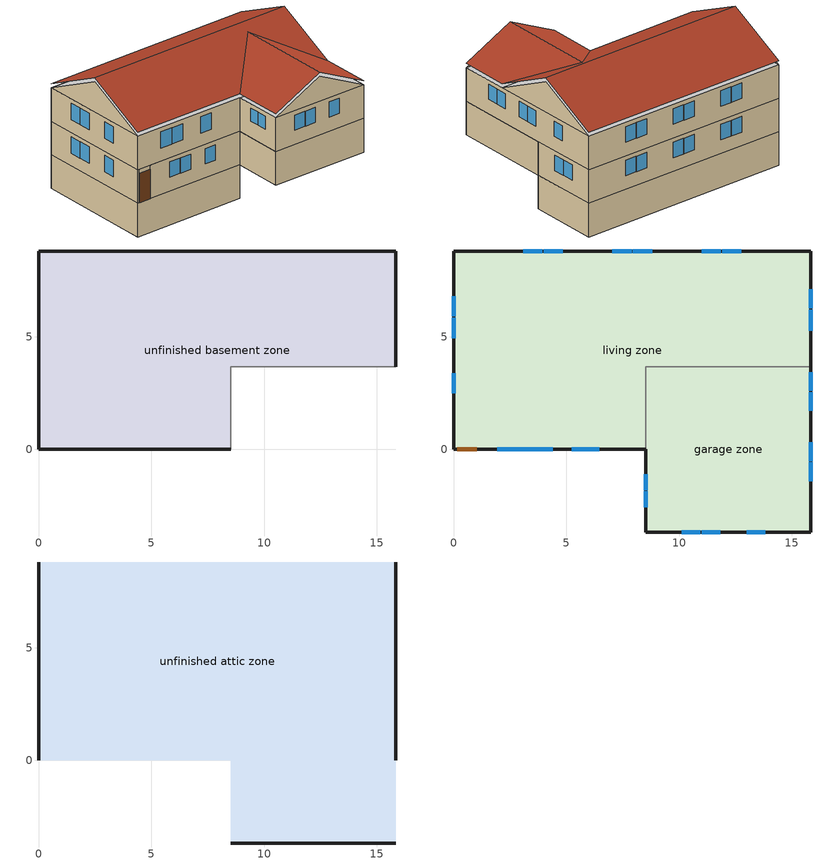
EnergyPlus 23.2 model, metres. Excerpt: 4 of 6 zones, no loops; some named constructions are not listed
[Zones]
unfinished basement zone
 floor foundation (FloorFndGrndUnfinB): 0,0 0,8.8 15.84,8.8 15.84,3.66 8.52,3.66 8.52,0 z-2.44
 wall foundation (WallFndGrndUnfinB): 15.84,3.66 15.84,8.8 0,8.8 0,0 8.52,0 z-2.44:0
 wall adiabatic (WallIntUnfinUninsUnfin): 8.52,0 8.52,3.66 15.84,3.66 z-2.44:0
garage zone
 floor foundation (FloorFndGrndUnfinSlab): 8.52,-3.66 8.52,3.66 15.84,3.66 15.84,-3.66 z0
 wall outside (WallExtUninsUnfin): 8.52,0 8.52,-3.66 15.84,-3.66 15.84,3.66 z0:2.44
 wall to living zone (WallIntFinInsUnfin Reversed): 15.84,3.66 8.52,3.66 8.52,0 z0:2.44
living zone
 floor to garage zone (FloorFinInsUnfin): 15.84,3.66 15.84,-3.66 8.52,-3.66 8.52,3.66 z2.44
 floor to unfinished basement zone (FloorUnfinBInsFin Reversed): 0,0 0,8.8 15.84,8.8 15.84,3.66 8.52,3.66 8.52,0 z0
 wall outside (WallExtInsFin): 15.84,3.66 15.84,8.8 0,8.8 0,0 0.13,0 1.05,0 8.52,0 z0:2.44; 0,8.8 0,0 8.52,0 8.52,-3.66 15.84,-3.66 15.84,8.8 0,8.8 z2.44:4.88
 window (WindowConstruction): 15.84,5.36 15.84,6.2 / 15.84,6.26 15.84,7.1 z1.01:2.13; 2.68,0 3.51,0 / 3.57,0 4.4,0 / 5.62,0 6.45,0 z1.03:2.13; 0,6.79 0,5.9 / 0,5.84 0,4.94 / 0,3.38 0,2.48 z3.38:4.57; 12.76,8.8 11.91,8.8 / 11.85,8.8 11,8.8 / 8.8,8.8 7.95,8.8 / 7.89,8.8 7.04,8.8 / 4.84,8.8 3.99,8.8 / 3.93,8.8 3.08,8.8 z3.44:4.57; 15.84,-1.4 15.84,-0.57 / 15.84,-0.51 15.84,0.31 / 15.84,1.71 15.84,2.54 / 15.84,2.6 15.84,3.43 / 15.84,5.27 15.84,6.1 z3.47:4.57; 10.11,-3.66 10.93,-3.66 / 10.99,-3.66 11.81,-3.66 / 12.99,-3.66 13.81,-3.66 z3.48:4.57; 8.52,-1.09 8.52,-1.8 / 8.52,-1.86 8.52,-2.57 z3.63:4.57; 1.93,0 2.81,0 / 2.87,0 3.76,0 / 5.24,0 6.12,0 z3.39:4.57; 0,6.79 0,5.9 / 0,5.84 0,4.94 / 0,3.38 0,2.48 z0.94:2.13; 12.76,8.8 11.91,8.8 / 11.85,8.8 11,8.8 / 8.8,8.8 7.95,8.8 / 7.89,8.8 7.04,8.8 / 4.84,8.8 3.99,8.8 / 3.93,8.8 3.08,8.8 z1:2.13
 door (Door): 0.15,0 1.02,0 z0:2.13
unfinished attic zone
 floor to living zone (FloorFinInsUnfinAttic): 15.84,8.8 15.84,0 0,0 0,8.8 z4.88; 8.52,-3.66 8.52,0 15.84,0 15.84,-3.66 z4.88
 wall outside (WallExtUninsUnfin): 0,4.4,7.08 0,8.8,4.88 0,0,4.88; 15.84,4.4,7.08 15.84,0,4.88 15.84,8.8,4.88; 8.52,-3.66,4.88 15.84,-3.66,4.88 12.18,-3.66,6.71
 roof outside (RoofUnfinInsExt): 0,4.4,7.38 15.84,4.4,7.38 15.84,8.8,5.18 0,8.8,5.18; 8.52,0,5.18 8.52,-3.66,5.18 12.18,-3.66,7.01 12.18,3.66,7.01; 15.84,0,5.18 12.18,3.66,7.01 12.18,-3.66,7.01 15.84,-3.66,5.18; 0,4.4,7.38 0,0,5.18 8.52,0,5.18 12.18,3.66,7.01 15.84,0,5.18 15.84,4.4,7.38
[Construction]
FloorFinInsUnfin Reversed: Floor Covering, Wood Floor, RoofSheathing, FloorIns 1
FloorFinInsUnfinAttic Reversed: Drywall 0.5 in., FloorUATrussandIns, FloorUAAdditionalCeilingIns
FloorUnfinBInsFin: FloorIns, RoofSheathing, Wood Floor, Floor Covering
WallIntFinInsUnfin: WallSheathing, WallStudAndCavity 1
[EnergyManagementSystem:Subroutine]
res_ds_res_ac_asys_lk_subrout: Set f_sup = 0.04565434565434566; Set f_ret = 0.033366633366633376; Set f_OA = 0.0; Set oafrate = f_OA * res_ds_res_ac_asys_AhVfr; Set suplkfrate = f_sup * res_ds_res_ac_asys_AhVfr; Set retlkfrate = f_ret * res_ds_res_ac_asys_AhVfr; Set res_ds_res_ac_asys_AhToLiv = (@Abs (suplkfrate-retlkfrate-oafrate)); Set res_ds_res_ac_asys_LivToAh = 0; Set res_ds_res_ac_asys_lk_sup_fan_equiv = 0; Set res_ds_res_ac_asys_lk_ret_fan_equiv = oafrate; If res_ds_res_ac_asys_AhMfr>0; Set h_SA=(@HFnTdbW res_ds_res_ac_asys_AhTt res_ds_res_ac_asys_AhWt); Set h_AHZ=(@HFnTdbW res_ds_res_ac_asys_AhT res_ds_res_ac_asys_AhW); Set h_RA=(@HFnTdbW res_ds_res_ac_asys_RaT res_ds_res_ac_asys_RaW); Set h_fg=(@HfgAirFnWTdb res_ds_res_ac_asys_AhWt res_ds_res_ac_asys_AhTt); Set SALkQtot=f_sup*res_ds_res_ac_asys_AhMfr*(h_RA-h_SA); Set temp1=h_fg*(res_ds_res_ac_asys_RaW-res_ds_res_ac_asys_AhWt); Set res_ds_res_ac_asys_SupLatLkToLv = f_sup*res_ds_res_ac_asys_AhMfr*temp1; Set res_ds_res_ac_asys_SupSLkToLv = SALkQtot-res_ds_res_ac_asys_SupLatLkToLv; Set eTm=(res_ds_res_ac_asys_FanRtf/(res_ds_res_ac_asys_AhMfr*1006.0))*121.015; Set eTm=0-eTm; Set temp4=res_ds_res_ac_asys_AhT; Set tsup=temp4+((res_ds_res_ac_asys_AhTt-res_ds_res_ac_asys_AhT)*(@Exp eTm)); Set temp5=tsup-res_ds_res_ac_asys_AhTt; Set res_ds_res_ac_asys_SupDCnToLv = res_ds_res_ac_asys_AhMfr*1006.0*temp5; Set res_ds_res_ac_asys_SupDCnToAh = 0-res_ds_res_ac_asys_SupDCnToLv; Set eTm=(res_ds_res_ac_asys_FanRtf/(res_ds_res_ac_asys_AhMfr*1006.0))*111.706; Set eTm=0-eTm; Set temp6=res_ds_res_ac_asys_AhT; Set tret=temp6+((res_ds_res_ac_asys_RaT-res_ds_res_ac_asys_AhT)*(@Exp eTm)); Set temp7=tret-res_ds_res_ac_asys_RaT; Set res_ds_res_ac_asys_RetDCnToPl=res_ds_res_ac_asys_AhMfr*1006.0*temp7; Set res_ds_res_ac_asys_RetDCnToAh=0-res_ds_res_ac_asys_RetDCnToPl; Set res_ds_res_ac_asys_RetLatLk=0; Set temp2=(res_ds_res_ac_asys_AhT-res_ds_res_ac_asys_RaT); Set res_ds_res_ac_asys_RetSLk=f_ret*res_ds_res_ac_asys_AhMfr*1006.0*temp2; Set QtLkToAHZn=f_sup*res_ds_res_ac_asys_AhMfr*(h_SA-h_AHZ); Set temp3=(res_ds_res_ac_asys_AhWt-res_ds_res_ac_asys_AhW); Set res_ds_res_ac_asys_SupLatLkToAh=f_sup*res_ds_res_ac_asys_AhMfr*h_fg; Set res_ds_res_ac_asys_SupLatLkToAh=res_ds_res_ac_asys_SupLatLkToAh*temp3; Set res_ds_res_ac_asys_SupSLkToAh=QtLkToAHZn-res_ds_res_ac_asys_SupLatLkToAh; Else; Set res_ds_res_ac_asys_SupLatLkToLv=0; Set res_ds_res_ac_asys_SupSLkToLv=0; Set res_ds_res_ac_asys_SupDCnToLv=0; Set res_ds_res_ac_asys_SupDCnToAh=0; Set res_ds_res_ac_asys_RetDCnToPl=0; Set res_ds_res_ac_asys_RetDCnToAh=0; Set res_ds_res_ac_asys_RetLatLk=0; Set res_ds_res_ac_asys_RetSLk=0; Set res_ds_res_ac_asys_SupLatLkToAh=0; Set res_ds_res_ac_asys_SupSLkToAh=0; EndIf
res_ds_res_fur_gas_asys_lk_subrout: Set f_sup = 0.04565434565434566; Set f_ret = 0.033366633366633376; Set f_OA = 0.0; Set oafrate = f_OA * res_ds_res_fur_gas_asys_AhVfr; Set suplkfrate = f_sup * res_ds_res_fur_gas_asys_AhVfr; Set retlkfrate = f_ret * res_ds_res_fur_gas_asys_AhVfr; Set res_ds_res_fur_gas_asys_AhToLiv = (@Abs (suplkfrate-retlkfrate-oafrate)); Set res_ds_res_fur_gas_asys_LivToAh = 0; Set res_ds_res_fur_gas_asys_lk_sup_fan_equiv = 0; Set res_ds_res_fur_gas_asys_lk_ret_fan_equiv = oafrate; If res_ds_res_fur_gas_asys_AhMfr>0; Set h_SA=(@HFnTdbW res_ds_res_fur_gas_asys_AhTt res_ds_res_fur_gas_asys_AhWt); Set h_AHZ=(@HFnTdbW res_ds_res_fur_gas_asys_AhT res_ds_res_fur_gas_asys_AhW); Set h_RA=(@HFnTdbW res_ds_res_fur_gas_asys_RaT res_ds_res_fur_gas_asys_RaW); Set h_fg=(@HfgAirFnWTdb res_ds_res_fur_gas_asys_AhWt res_ds_res_fur_gas_asys_AhTt); Set SALkQtot=f_sup*res_ds_res_fur_gas_asys_AhMfr*(h_RA-h_SA); Set temp1=h_fg*(res_ds_res_fur_gas_asys_RaW-res_ds_res_fur_gas_asys_AhWt); Set res_ds_res_fur_gas_asys_SupLatLkToLv = f_sup*res_ds_res_fur_gas_asys_AhMfr*temp1; Set res_ds_res_fur_gas_asys_SupSLkToLv = SALkQtot-res_ds_res_fur_gas_asys_SupLatLkToLv; Set eTm=(res_ds_res_fur_gas_asys_FanRtf/(res_ds_res_fur_gas_asys_AhMfr*1006.0))*121.015; Set eTm=0-eTm; Set temp4=res_ds_res_fur_gas_asys_AhT; Set tsup=temp4+((res_ds_res_fur_gas_asys_AhTt-res_ds_res_fur_gas_asys_AhT)*(@Exp eTm)); Set temp5=tsup-res_ds_res_fur_gas_asys_AhTt; Set res_ds_res_fur_gas_asys_SupDCnToLv = res_ds_res_fur_gas_asys_AhMfr*1006.0*temp5; Set res_ds_res_fur_gas_asys_SupDCnToAh = 0-res_ds_res_fur_gas_asys_SupDCnToLv; Set eTm=(res_ds_res_fur_gas_asys_FanRtf/(res_ds_res_fur_gas_asys_AhMfr*1006.0))*111.706; Set eTm=0-eTm; Set temp6=res_ds_res_fur_gas_asys_AhT; Set tret=temp6+((res_ds_res_fur_gas_asys_RaT-res_ds_res_fur_gas_asys_AhT)*(@Exp eTm)); Set temp7=tret-res_ds_res_fur_gas_asys_RaT; Set res_ds_res_fur_gas_asys_RetDCnToPl=res_ds_res_fur_gas_asys_AhMfr*1006.0*temp7; Set res_ds_res_fur_gas_asys_RetDCnToAh=0-res_ds_res_fur_gas_asys_RetDCnToPl; Set res_ds_res_fur_gas_asys_RetLatLk=0; Set temp2=(res_ds_res_fur_gas_asys_AhT-res_ds_res_fur_gas_asys_RaT); Set res_ds_res_fur_gas_asys_RetSLk=f_ret*res_ds_res_fur_gas_asys_AhMfr*1006.0*temp2; Set QtLkToAHZn=f_sup*res_ds_res_fur_gas_asys_AhMfr*(h_SA-h_AHZ); Set temp3=(res_ds_res_fur_gas_asys_AhWt-res_ds_res_fur_gas_asys_AhW); Set res_ds_res_fur_gas_asys_SupLatLkToAh=f_sup*res_ds_res_fur_gas_asys_AhMfr*h_fg; Set res_ds_res_fur_gas_asys_SupLatLkToAh=res_ds_res_fur_gas_asys_SupLatLkToAh*temp3; Set res_ds_res_fur_gas_asys_SupSLkToAh=QtLkToAHZn-res_ds_res_fur_gas_asys_SupLatLkToAh; Else; Set res_ds_res_fur_gas_asys_SupLatLkToLv=0; Set res_ds_res_fur_gas_asys_SupSLkToLv=0; Set res_ds_res_fur_gas_asys_SupDCnToLv=0; Set res_ds_res_fur_gas_asys_SupDCnToAh=0; Set res_ds_res_fur_gas_asys_RetDCnToPl=0; Set res_ds_res_fur_gas_asys_RetDCnToAh=0; Set res_ds_res_fur_gas_asys_RetLatLk=0; Set res_ds_res_fur_gas_asys_RetSLk=0; Set res_ds_res_fur_gas_asys_SupLatLkToAh=0; Set res_ds_res_fur_gas_asys_SupSLkToAh=0; EndIf
[Schedule:Day:Interval]
res lighting garage allday1; res lighting interior allday1; res lighting exterior allday1: No, 01:00, 0.122285, 02:00, 0.0733708, 04:00, 0.0489138, 05:00, 0.0543812, 06:00, 0.149216, 07:00, 0.350317, 08:00, 0.443317, 09:00, 0.471122, 10:00, 0.48428, 11:00, 0.471113, 12:00, 0.45287, 13:00, 0.439703, 14:00, 0.435828, 15:00, 0.438552, 16:00, 0.460023, 17:00, 0.53172, 18:00, 0.691251, 19:00, 0.896692, 20:00, 1, 21:00, 0.904552, 22:00, 0.700046, 23:00, 0.601925, 24:00, 0.246272
res lighting garage allday2; res lighting interior allday2; res lighting exterior allday2: No, 01:00, 0.122285, 02:00, 0.0733708, 04:00, 0.0489138, 05:00, 0.0541015, 06:00, 0.147821, 07:00, 0.347043, 08:00, 0.439173, 09:00, 0.464457, 10:00, 0.475232, 11:00, 0.462188, 12:00, 0.444116, 13:00, 0.431071, 14:00, 0.427233, 15:00, 0.428168, 16:00, 0.438156, 17:00, 0.47688, 18:00, 0.581468, 19:00, 0.760677, 20:00, 0.9305, 21:00, 0.957918, 22:00, 0.818226, 23:00, 0.49803, 24:00, 0.246272
res lighting garage allday3; res lighting interior allday3; res lighting exterior allday3: No, 01:00, 0.122285, 02:00, 0.0733708, 04:00, 0.0489138, 05:00, 0.0533373, 06:00, 0.14401, 07:00, 0.338097, 08:00, 0.427853, 09:00, 0.446468, 10:00, 0.450948, 11:00, 0.43824, 12:00, 0.420633, 13:00, 0.407925, 14:00, 0.404186, 15:00, 0.404404, 16:00, 0.409151, 17:00, 0.429604, 18:00, 0.493331, 19:00, 0.627044, 20:00, 0.803845, 21:00, 0.919042, 22:00, 0.880796, 23:00, 0.546066, 24:00, 0.246272
res lighting garage allday4; res lighting interior allday4; res lighting exterior allday4: No, 01:00, 0.122285, 02:00, 0.0733708, 04:00, 0.0489138, 05:00, 0.0522934, 06:00, 0.138805, 07:00, 0.325876, 08:00, 0.412388, 09:00, 0.422408, 10:00, 0.418804, 11:00, 0.406555, 12:00, 0.389585, 13:00, 0.377336, 14:00, 0.373732, 15:00, 0.373409, 16:00, 0.37379, 17:00, 0.376215, 18:00, 0.387728, 19:00, 0.426902, 20:00, 0.520708, 21:00, 0.672748, 22:00, 0.822514, 23:00, 0.60102, 24:00, 0.246272
res lighting garage allday5; res lighting interior allday5; res lighting exterior allday5: No, 01:00, 0.122285, 02:00, 0.0733708, 04:00, 0.0489138, 05:00, 0.0512496, 06:00, 0.1336, 07:00, 0.313656, 08:00, 0.396923, 09:00, 0.398942, 10:00, 0.387848, 11:00, 0.376059, 12:00, 0.359725, 13:00, 0.347936, 14:00, 0.344466, 15:00, 0.344144, 16:00, 0.344367, 17:00, 0.345777, 18:00, 0.35261, 19:00, 0.377095, 20:00, 0.441157, 21:00, 0.560458, 22:00, 0.709565, 23:00, 0.56194, 24:00, 0.246272
res lighting garage allday6; res lighting interior allday6; res lighting exterior allday6: No, 01:00, 0.122285, 02:00, 0.0733708, 04:00, 0.0489138, 05:00, 0.0504854, 06:00, 0.12979, 07:00, 0.30471, 08:00, 0.385603, 09:00, 0.382141, 10:00, 0.36594, 11:00, 0.354487, 12:00, 0.338619, 13:00, 0.327166, 14:00, 0.323796, 15:00, 0.323482, 16:00, 0.323678, 17:00, 0.324821, 18:00, 0.330116, 19:00, 0.348758, 20:00, 0.39814, 21:00, 0.494684, 22:00, 0.628381, 23:00, 0.524447, 24:00, 0.246272
res lighting garage allday7; res lighting interior allday7; res lighting exterior allday7: No, 01:00, 0.122285, 02:00, 0.0733708, 04:00, 0.0489138, 05:00, 0.0502057, 06:00, 0.128395, 07:00, 0.301436, 08:00, 0.381459, 09:00, 0.376071, 10:00, 0.358081, 11:00, 0.346751, 12:00, 0.331053, 13:00, 0.319723, 14:00, 0.316389, 15:00, 0.31608, 16:00, 0.316285, 17:00, 0.317475, 18:00, 0.322952, 19:00, 0.342104, 20:00, 0.392482, 21:00, 0.490211, 22:00, 0.624302, 23:00, 0.522023, 24:00, 0.246272
res lighting garage allday8; res lighting interior allday8; res lighting exterior allday8: No, 01:00, 0.122285, 02:00, 0.0733708, 04:00, 0.0489138, 05:00, 0.0504854, 06:00, 0.12979, 07:00, 0.30471, 08:00, 0.385603, 09:00, 0.382141, 10:00, 0.36594, 11:00, 0.354487, 12:00, 0.338619, 13:00, 0.327166, 14:00, 0.323796, 15:00, 0.323491, 16:00, 0.323791, 17:00, 0.325599, 18:00, 0.333987, 19:00, 0.362731, 20:00, 0.434437, 21:00, 0.561062, 22:00, 0.708907, 23:00, 0.556985, 24:00, 0.246272
res lighting garage allday9; res lighting interior allday9; res lighting exterior allday9: No, 01:00, 0.122285, 02:00, 0.0733708, 04:00, 0.0489138, 05:00, 0.0512496, 06:00, 0.1336, 07:00, 0.313656, 08:00, 0.396923, 09:00, 0.398942, 10:00, 0.387848, 11:00, 0.376059, 12:00, 0.359725, 13:00, 0.347936, 14:00, 0.344466, 15:00, 0.344215, 16:00, 0.345112, 17:00, 0.350061, 18:00, 0.37044, 19:00, 0.43019, 20:00, 0.551888, 21:00, 0.714401, 22:00, 0.831384, 23:00, 0.582105, 24:00, 0.246272
res lighting garage allday10; res lighting interior allday10; res lighting exterior allday10: No, 01:00, 0.122285, 02:00, 0.0733708, 04:00, 0.0489138, 05:00, 0.0522934, 06:00, 0.138805, 07:00, 0.325876, 08:00, 0.412388, 09:00, 0.422408, 10:00, 0.418804, 11:00, 0.406555, 12:00, 0.389585, 13:00, 0.377336, 14:00, 0.373732, 15:00, 0.37373, 16:00, 0.376834, 17:00, 0.391494, 18:00, 0.441544, 19:00, 0.557614, 20:00, 0.731177, 21:00, 0.872781, 22:00, 0.874397, 23:00, 0.552342, 24:00, 0.246272
res lighting garage allday11; res lighting interior allday11; res lighting exterior allday11: No, 01:00, 0.122285, 02:00, 0.0733708, 04:00, 0.0489138, 05:00, 0.0533373, 06:00, 0.14401, 07:00, 0.338097, 08:00, 0.427853, 09:00, 0.446468, 10:00, 0.450948, 11:00, 0.43824, 12:00, 0.420633, 13:00, 0.407925, 14:00, 0.404186, 15:00, 0.409603, 16:00, 0.442543, 17:00, 0.53199, 18:00, 0.700143, 19:00, 0.882518, 20:00, 0.944276, 21:00, 0.830284, 22:00, 0.638992, 23:00, 0.552505, 24:00, 0.246272
res lighting garage allday12; res lighting interior allday12; res lighting exterior allday12: No, 01:00, 0.122285, 02:00, 0.0733708, 04:00, 0.0489138, 05:00, 0.0541015, 06:00, 0.147821, 07:00, 0.347043, 08:00, 0.439173, 09:00, 0.464457, 10:00, 0.475232, 11:00, 0.462188, 12:00, 0.444116, 13:00, 0.431071, 14:00, 0.427233, 15:00, 0.433237, 16:00, 0.471088, 17:00, 0.575408, 18:00, 0.765327, 19:00, 0.95027, 20:00, 0.976328, 21:00, 0.818447, 22:00, 0.616279, 23:00, 0.530156, 24:00, 0.246272
Schedule Day 28; res lighting garage winter design; Schedule Day 25; res lighting interior winter design; res cd gas schedule allday1; res cd gas schedule allday3; res cd gas schedule allday4; res cd gas schedule allday5; res cd gas schedule allday6; res lighting exterior winter design; res misc plug loads schedule winter design; res mv_1 bath exhaust schedule winter design; res mv_1 dryer exhaust schedule allday1; res mv_1 dryer exhaust schedule allday3; res mv_1 dryer exhaust schedule allday4; res mv_1 dryer exhaust schedule allday5; res mv_1 dryer exhaust schedule allday6; res mv_1 range exhaust schedule winter design; res occupants schedule winter design; res range gas|false schedule winter design; res refrig schedule winter design; Schedule Day 11; Schedule Day 16; Schedule Day 18; Schedule Day 2; Schedule Day 22; Schedule Day 3; Schedule Day 31; Schedule Day 34; Schedule Day 35; Schedule Day 36; Schedule Day 39; Schedule Day 40; Schedule Day 41; Schedule Day 5; Schedule Day 9; Window shading schedule allday1; Window shading schedule allday10; Window shading schedule allday11; Window shading schedule allday12; Window shading schedule allday2; Window shading schedule allday3; Window shading schedule allday4; Window shading schedule allday5: No, 24:00, 0
res lighting garage summer design; res lighting interior summer design; res ceil fan schedule allday1; res ceil fan schedule allday10; res ceil fan schedule allday11; res ceil fan schedule allday12; res ceil fan schedule allday2; res ceil fan schedule allday3; res ceil fan schedule allday4; res ceil fan schedule allday5; res ceil fan schedule allday6; res ceil fan schedule allday7; res ceil fan schedule allday8; res ceil fan schedule allday9; res lighting exterior summer design; res misc plug loads schedule summer design; res mv_1 bath exhaust schedule summer design; res mv_1 range exhaust schedule summer design; res occupants schedule summer design; res range gas|false schedule summer design; res refrig schedule summer design; Window shading schedule allday6; Window shading schedule allday7; Window shading schedule allday8; Window shading schedule allday9: No, 24:00, 1
res cd gas schedule allday2: No, 10:10, 0, 10:20, 0.0902163, 24:00, 0
res cd gas schedule allday7: No, 14:20, 0, 14:30, 0.0975645, 24:00, 0
res ceil fan benchmark|living space|story 2 schedule allday1; res ceil fan benchmark|living space|story 2 schedule allday12; res misc plug loads schedule allday1; res misc plug loads schedule allday12: No, 01:00, 0.559347, 03:00, 0.517396, 04:00, 0.503412, 05:00, 0.461461, 06:00, 0.503412, 07:00, 0.601298, 08:00, 0.657232, 09:00, 0.475445, 10:00, 0.321624, 11:00, 0.335608, 12:00, 0.349592, 13:00, 0.335608, 14:00, 0.391543, 15:00, 0.433494, 16:00, 0.447477, 17:00, 0.545363, 18:00, 0.741134, 19:00, 0.880971, 20:00, 0.936905, 21:00, 0.99284, 22:00, 0.964873, 23:00, 0.825036, 24:00, 0.699183
res ceil fan benchmark|living space|story 2 schedule allday10; res misc plug loads schedule allday10: No, 01:00, 0.443712, 03:00, 0.410434, 04:00, 0.399341, 05:00, 0.366063, 06:00, 0.399341, 07:00, 0.476991, 08:00, 0.521362, 09:00, 0.377156, 10:00, 0.255135, 11:00, 0.266227, 12:00, 0.27732, 13:00, 0.266227, 14:00, 0.310599, 15:00, 0.343877, 16:00, 0.35497, 17:00, 0.43262, 18:00, 0.587919, 19:00, 0.698847, 20:00, 0.743218, 21:00, 0.787589, 22:00, 0.765404, 23:00, 0.654476, 24:00, 0.55464
res ceil fan benchmark|living space|story 2 schedule allday11; res misc plug loads schedule allday11: No, 01:00, 0.442368, 03:00, 0.40919, 04:00, 0.398131, 05:00, 0.364953, 06:00, 0.398131, 07:00, 0.475545, 08:00, 0.519782, 09:00, 0.376013, 10:00, 0.254361, 11:00, 0.265421, 12:00, 0.27648, 13:00, 0.265421, 14:00, 0.309657, 15:00, 0.342835, 16:00, 0.353894, 17:00, 0.431309, 18:00, 0.586137, 19:00, 0.696729, 20:00, 0.740966, 21:00, 0.785203, 22:00, 0.763084, 23:00, 0.652493, 24:00, 0.55296
res ceil fan benchmark|living space|story 2 schedule allday2; res misc plug loads schedule allday2: No, 01:00, 0.56338, 03:00, 0.521127, 04:00, 0.507042, 05:00, 0.464789, 06:00, 0.507042, 07:00, 0.605634, 08:00, 0.661972, 09:00, 0.478873, 10:00, 0.323944, 11:00, 0.338028, 12:00, 0.352113, 13:00, 0.338028, 14:00, 0.394366, 15:00, 0.43662, 16:00, 0.450704, 17:00, 0.549296, 18:00, 0.746479, 19:00, 0.887324, 20:00, 0.943662, 21:00, 1, 22:00, 0.971831, 23:00, 0.830986, 24:00, 0.704225
res ceil fan benchmark|living space|story 2 schedule allday3; res ceil fan benchmark|living space|story 2 schedule allday5; res misc plug loads schedule allday3; res misc plug loads schedule allday5: No, 01:00, 0.445057, 03:00, 0.411678, 04:00, 0.400551, 05:00, 0.367172, 06:00, 0.400551, 07:00, 0.478436, 08:00, 0.522942, 09:00, 0.378298, 10:00, 0.255908, 11:00, 0.267034, 12:00, 0.278161, 13:00, 0.267034, 14:00, 0.31154, 15:00, 0.344919, 16:00, 0.356046, 17:00, 0.433931, 18:00, 0.5897, 19:00, 0.700965, 20:00, 0.74547, 21:00, 0.789976, 22:00, 0.767723, 23:00, 0.656459, 24:00, 0.556321
res ceil fan benchmark|living space|story 2 schedule allday4; res misc plug loads schedule allday4: No, 01:00, 0.443264, 03:00, 0.410019, 04:00, 0.398938, 05:00, 0.365693, 06:00, 0.398938, 07:00, 0.476509, 08:00, 0.520835, 09:00, 0.376775, 10:00, 0.254877, 11:00, 0.265959, 12:00, 0.27704, 13:00, 0.265959, 14:00, 0.310285, 15:00, 0.34353, 16:00, 0.354611, 17:00, 0.432183, 18:00, 0.587325, 19:00, 0.698141, 20:00, 0.742468, 21:00, 0.786794, 22:00, 0.764631, 23:00, 0.653815, 24:00, 0.55408
res ceil fan benchmark|living space|story 2 schedule allday6; res ceil fan benchmark|living space|story 2 schedule allday9; res misc plug loads schedule allday6; res misc plug loads schedule allday9: No, 01:00, 0.370657, 03:00, 0.342857, 04:00, 0.333591, 05:00, 0.305792, 06:00, 0.333591, 07:00, 0.398456, 08:00, 0.435522, 09:00, 0.315058, 10:00, 0.213128, 11:00, 0.222394, 12:00, 0.23166, 13:00, 0.222394, 14:00, 0.25946, 15:00, 0.287259, 16:00, 0.296525, 17:00, 0.36139, 18:00, 0.49112, 19:00, 0.583784, 20:00, 0.62085, 21:00, 0.657916, 22:00, 0.639383, 23:00, 0.546719, 24:00, 0.463321
res ceil fan benchmark|living space|story 2 schedule allday7; res ceil fan benchmark|living space|story 2 schedule allday8; res misc plug loads schedule allday7; res misc plug loads schedule allday8: No, 01:00, 0.367968, 03:00, 0.34037, 04:00, 0.331171, 05:00, 0.303573, 06:00, 0.331171, 07:00, 0.395565, 08:00, 0.432362, 09:00, 0.312772, 10:00, 0.211581, 11:00, 0.220781, 12:00, 0.22998, 13:00, 0.220781, 14:00, 0.257577, 15:00, 0.285175, 16:00, 0.294374, 17:00, 0.358768, 18:00, 0.487557, 19:00, 0.579549, 20:00, 0.616346, 21:00, 0.653142, 22:00, 0.634744, 23:00, 0.542752, 24:00, 0.459959
res hot water distribution schedule allday1; res hot water distribution schedule allday10; res hot water distribution schedule allday11; res hot water distribution schedule allday12; res hot water distribution schedule allday2; res hot water distribution schedule allday3; res hot water distribution schedule allday4; res hot water distribution schedule allday5; res hot water distribution schedule allday6; res hot water distribution schedule allday7; res hot water distribution schedule allday8; res hot water distribution schedule allday9: No, 01:00, 0.078424, 02:00, 0.0392749, 04:00, 0.00981873, 05:00, 0.0392749, 06:00, 0.274547, 07:00, 0.941213, 08:00, 1, 09:00, 0.960725, 10:00, 0.843152, 11:00, 0.764728, 12:00, 0.60788, 13:00, 0.529456, 15:00, 0.470544, 16:00, 0.411757, 17:00, 0.548968, 18:00, 0.725453, 19:00, 0.86279, 20:00, 0.823515, 21:00, 0.745091, 22:00, 0.60788, 23:00, 0.529456, 24:00, 0.294058
res mv_1 bath exhaust schedule allday1; res mv_1 bath exhaust schedule allday10; res mv_1 bath exhaust schedule allday11; res mv_1 bath exhaust schedule allday12; res mv_1 bath exhaust schedule allday2; res mv_1 bath exhaust schedule allday3; res mv_1 bath exhaust schedule allday4; res mv_1 bath exhaust schedule allday5; res mv_1 bath exhaust schedule allday6; res mv_1 bath exhaust schedule allday7; res mv_1 bath exhaust schedule allday8; res mv_1 bath exhaust schedule allday9: No, 18:00, 0, 19:00, 1, 24:00, 0
res mv_1 dryer exhaust schedule allday2: No, 08:10, 0, 08:20, 0.6, 08:30, 1, 08:40, 0.8, 24:00, 0
res mv_1 dryer exhaust schedule allday7: No, 12:20, 0, 12:30, 0.8, 13:00, 1, 13:10, 0.9, 24:00, 0
res mv_1 range exhaust schedule allday1; res mv_1 range exhaust schedule allday10; res mv_1 range exhaust schedule allday11; res mv_1 range exhaust schedule allday12; res mv_1 range exhaust schedule allday2; res mv_1 range exhaust schedule allday3; res mv_1 range exhaust schedule allday4; res mv_1 range exhaust schedule allday5; res mv_1 range exhaust schedule allday6; res mv_1 range exhaust schedule allday7; res mv_1 range exhaust schedule allday8; res mv_1 range exhaust schedule allday9: No, 16:00, 0, 17:00, 1, 24:00, 0
res nv_1 availability schedule allday1 on; res nv_1 availability schedule allday1 on 1; res nv_1 availability schedule allday1 on 10; res nv_1 availability schedule allday1 on 11; res nv_1 availability schedule allday1 on 2; res nv_1 availability schedule allday1 on 3; res nv_1 availability schedule allday1 on 4; res nv_1 availability schedule allday1 on 5; res nv_1 availability schedule allday1 on 6; res nv_1 availability schedule allday1 on 7; res nv_1 availability schedule allday1 on 8; res nv_1 availability schedule allday1 on 9: No, 01:00, 1, 02:00, 1, 03:00, 1, 04:00, 1, 05:00, 1, 06:00, 1, 07:00, 1, 08:00, 1, 09:00, 1, 10:00, 1, 11:00, 1, 12:00, 1, 13:00, 1, 14:00, 1, 15:00, 1, 16:00, 1, 17:00, 1, 18:00, 1, 19:00, 1, 20:00, 1, 21:00, 1, 22:00, 1, 23:00, 1, 24:00, 1
res nv_1 temp schedule allday1; res nv_1 temp schedule allday10; res nv_1 temp schedule allday11; res nv_1 temp schedule allday12; res nv_1 temp schedule allday2; res nv_1 temp schedule allday3; res nv_1 temp schedule allday4; res nv_1 temp schedule allday5: No, 24:00, 21.6667
res nv_1 temp schedule allday6; res nv_1 temp schedule allday7; res nv_1 temp schedule allday8; res nv_1 temp schedule allday9: No, 24:00, 20.5556
res occupants schedule allday1; res occupants schedule allday10; res occupants schedule allday11; res occupants schedule allday12; res occupants schedule allday2; res occupants schedule allday3; res occupants schedule allday4; res occupants schedule allday5; res occupants schedule allday6; res occupants schedule allday7; res occupants schedule allday8; res occupants schedule allday9: No, 07:00, 1, 08:00, 0.88, 09:00, 0.41, 16:00, 0.24, 17:00, 0.29, 18:00, 0.55, 21:00, 0.9, 24:00, 1
res range gas|false schedule allday1; res range gas|false schedule allday12; res range gas|false schedule allday2: No, 02:00, 0.0466667, 04:00, 0.0266667, 05:00, 0.0466667, 06:00, 0.0733333, 07:00, 0.166667, 08:00, 0.28, 09:00, 0.306667, 10:00, 0.32, 11:00, 0.28, 12:00, 0.333333, 13:00, 0.38, 14:00, 0.306667, 15:00, 0.38, 16:00, 0.293333, 17:00, 0.613333, 18:00, 1, 19:00, 0.78, 20:00, 0.4, 21:00, 0.233333, 22:00, 0.166667, 23:00, 0.106667, 24:00, 0.0733333
res range gas|false schedule allday10; res range gas|false schedule allday11: No, 02:00, 0.0461562, 04:00, 0.026375, 05:00, 0.0461562, 06:00, 0.0725311, 07:00, 0.164844, 08:00, 0.276937, 09:00, 0.303312, 10:00, 0.3165, 11:00, 0.276937, 12:00, 0.329687, 13:00, 0.375843, 14:00, 0.303312, 15:00, 0.375843, 16:00, 0.290125, 17:00, 0.606624, 18:00, 0.989061, 19:00, 0.771468, 20:00, 0.395624, 21:00, 0.230781, 22:00, 0.164844, 23:00, 0.1055, 24:00, 0.0725311
res range gas|false schedule allday3; res range gas|false schedule allday5: No, 02:00, 0.0421574, 04:00, 0.0240899, 05:00, 0.0421574, 06:00, 0.0662473, 07:00, 0.150562, 08:00, 0.252944, 09:00, 0.277034, 10:00, 0.289079, 11:00, 0.252944, 12:00, 0.301124, 13:00, 0.343282, 14:00, 0.277034, 15:00, 0.343282, 16:00, 0.264989, 17:00, 0.554069, 18:00, 0.903373, 19:00, 0.704631, 20:00, 0.361349, 21:00, 0.210787, 22:00, 0.150562, 23:00, 0.0963598, 24:00, 0.0662473
res range gas|false schedule allday4: No, 02:00, 0.0419872, 04:00, 0.0239927, 05:00, 0.0419872, 06:00, 0.0659799, 07:00, 0.149954, 08:00, 0.251923, 09:00, 0.275916, 10:00, 0.287912, 11:00, 0.251923, 12:00, 0.299909, 13:00, 0.341896, 14:00, 0.275916, 15:00, 0.341896, 16:00, 0.26392, 17:00, 0.551832, 18:00, 0.899727, 19:00, 0.701787, 20:00, 0.359891, 21:00, 0.209936, 22:00, 0.149954, 23:00, 0.0959708, 24:00, 0.0659799
res range gas|false schedule allday6; res range gas|false schedule allday9: No, 02:00, 0.0378608, 04:00, 0.0216348, 05:00, 0.0378608, 06:00, 0.0594956, 07:00, 0.135217, 08:00, 0.227165, 09:00, 0.2488, 10:00, 0.259617, 11:00, 0.227165, 12:00, 0.270435, 13:00, 0.308295, 14:00, 0.2488, 15:00, 0.308295, 16:00, 0.237982, 17:00, 0.4976, 18:00, 0.811304, 19:00, 0.632817, 20:00, 0.324521, 21:00, 0.189304, 22:00, 0.135217, 23:00, 0.086539, 24:00, 0.0594956
res range gas|false schedule allday7; res range gas|false schedule allday8: No, 02:00, 0.0381161, 04:00, 0.0217806, 05:00, 0.0381161, 06:00, 0.0598967, 07:00, 0.136129, 08:00, 0.228696, 09:00, 0.250477, 10:00, 0.261367, 11:00, 0.228696, 12:00, 0.272258, 13:00, 0.310374, 14:00, 0.250477, 15:00, 0.310374, 16:00, 0.239587, 17:00, 0.500954, 18:00, 0.816773, 19:00, 0.637083, 20:00, 0.326709, 21:00, 0.19058, 22:00, 0.136129, 23:00, 0.0871225, 24:00, 0.0598967
res refrig schedule allday1; res refrig schedule allday12: No, 01:00, 0.610949, 02:00, 0.595675, 03:00, 0.580401, 04:00, 0.565128, 06:00, 0.549854, 07:00, 0.580401, 08:00, 0.610949, 10:00, 0.626223, 12:00, 0.610949, 15:00, 0.641496, 16:00, 0.626223, 17:00, 0.672044, 18:00, 0.733139, 19:00, 0.763686, 20:00, 0.733139, 21:00, 0.717865, 22:00, 0.702591, 23:00, 0.672044, 24:00, 0.626223
res refrig schedule allday10: No, 01:00, 0.679562, 02:00, 0.662573, 03:00, 0.645584, 04:00, 0.628595, 06:00, 0.611606, 07:00, 0.645584, 08:00, 0.679562, 10:00, 0.696551, 12:00, 0.679562, 15:00, 0.71354, 16:00, 0.696551, 17:00, 0.747518, 18:00, 0.815474, 19:00, 0.849453, 20:00, 0.815474, 21:00, 0.798485, 22:00, 0.781496, 23:00, 0.747518, 24:00, 0.696551
res refrig schedule allday11: No, 01:00, 0.675182, 02:00, 0.658303, 03:00, 0.641423, 04:00, 0.624544, 06:00, 0.607664, 07:00, 0.641423, 08:00, 0.675182, 10:00, 0.692062, 12:00, 0.675182, 15:00, 0.708942, 16:00, 0.692062, 17:00, 0.742701, 18:00, 0.810219, 19:00, 0.843978, 20:00, 0.810219, 21:00, 0.793339, 22:00, 0.77646, 23:00, 0.742701, 24:00, 0.692062
res refrig schedule allday2: No, 01:00, 0.609489, 02:00, 0.594252, 03:00, 0.579015, 04:00, 0.563777, 06:00, 0.54854, 07:00, 0.579015, 08:00, 0.609489, 10:00, 0.624726, 12:00, 0.609489, 15:00, 0.639964, 16:00, 0.624726, 17:00, 0.670438, 18:00, 0.731387, 19:00, 0.761861, 20:00, 0.731387, 21:00, 0.71615, 22:00, 0.700912, 23:00, 0.670438, 24:00, 0.624726
res refrig schedule allday3; res refrig schedule allday4; res refrig schedule allday5: No, 01:00, 0.791241, 02:00, 0.77146, 03:00, 0.751679, 04:00, 0.731898, 06:00, 0.712117, 07:00, 0.751679, 08:00, 0.791241, 10:00, 0.811022, 12:00, 0.791241, 15:00, 0.830803, 16:00, 0.811022, 17:00, 0.870365, 18:00, 0.949489, 19:00, 0.989051, 20:00, 0.949489, 21:00, 0.929708, 22:00, 0.909927, 23:00, 0.870365, 24:00, 0.811022
res refrig schedule allday6; res refrig schedule allday7; res refrig schedule allday8; res refrig schedule allday9: No, 01:00, 0.8, 02:00, 0.78, 03:00, 0.76, 04:00, 0.74, 06:00, 0.72, 07:00, 0.76, 08:00, 0.8, 10:00, 0.82, 12:00, 0.8, 15:00, 0.84, 16:00, 0.82, 17:00, 0.88, 18:00, 0.96, 19:00, 1, 20:00, 0.96, 21:00, 0.94, 22:00, 0.92, 23:00, 0.88, 24:00, 0.82
Schedule Day 4: No, 24:00, 112.539
[Schedule:Week:Daily]
res ceil fan benchmark|living space|story 2 schedule Week Rule - Feb25-Mar3: res ceil fan benchmark|living space|story 2 schedule allday2, res ceil fan benchmark|living space|story 2 schedule allday2, res ceil fan benchmark|living space|story 2 schedule allday2, res ceil fan benchmark|living space|story 2 schedule allday2, res ceil fan benchmark|living space|story 2 schedule allday3, res ceil fan benchmark|living space|story 2 schedule allday3, res ceil fan benchmark|living space|story 2 schedule allday3, Schedule Day 11, Schedule Day 11, Schedule Day 11, Schedule Day 11, Schedule Day 11
res ceil fan benchmark|living space|story 2 schedule Week Rule - Mar4-Mar31: res ceil fan benchmark|living space|story 2 schedule allday3, res ceil fan benchmark|living space|story 2 schedule allday3, res ceil fan benchmark|living space|story 2 schedule allday3, res ceil fan benchmark|living space|story 2 schedule allday3, res ceil fan benchmark|living space|story 2 schedule allday3, res ceil fan benchmark|living space|story 2 schedule allday3, res ceil fan benchmark|living space|story 2 schedule allday3, Schedule Day 11, Schedule Day 11, Schedule Day 11, Schedule Day 11, Schedule Day 11
res ceil fan benchmark|living space|story 2 schedule Week Rule - Apr1-Apr28: res ceil fan benchmark|living space|story 2 schedule allday4, res ceil fan benchmark|living space|story 2 schedule allday4, res ceil fan benchmark|living space|story 2 schedule allday4, res ceil fan benchmark|living space|story 2 schedule allday4, res ceil fan benchmark|living space|story 2 schedule allday4, res ceil fan benchmark|living space|story 2 schedule allday4, res ceil fan benchmark|living space|story 2 schedule allday4, Schedule Day 11, Schedule Day 11, Schedule Day 11, Schedule Day 11, Schedule Day 11
res ceil fan benchmark|living space|story 2 schedule Week Rule - Apr29-May5: res ceil fan benchmark|living space|story 2 schedule allday4, res ceil fan benchmark|living space|story 2 schedule allday4, res ceil fan benchmark|living space|story 2 schedule allday5, res ceil fan benchmark|living space|story 2 schedule allday5, res ceil fan benchmark|living space|story 2 schedule allday5, res ceil fan benchmark|living space|story 2 schedule allday5, res ceil fan benchmark|living space|story 2 schedule allday5, Schedule Day 11, Schedule Day 11, Schedule Day 11, Schedule Day 11, Schedule Day 11
res ceil fan benchmark|living space|story 2 schedule Week Rule - May6-May26: res ceil fan benchmark|living space|story 2 schedule allday5, res ceil fan benchmark|living space|story 2 schedule allday5, res ceil fan benchmark|living space|story 2 schedule allday5, res ceil fan benchmark|living space|story 2 schedule allday5, res ceil fan benchmark|living space|story 2 schedule allday5, res ceil fan benchmark|living space|story 2 schedule allday5, res ceil fan benchmark|living space|story 2 schedule allday5, Schedule Day 11, Schedule Day 11, Schedule Day 11, Schedule Day 11, Schedule Day 11
res ceil fan benchmark|living space|story 2 schedule Week Rule - May27-Jun2: res ceil fan benchmark|living space|story 2 schedule allday5, res ceil fan benchmark|living space|story 2 schedule allday5, res ceil fan benchmark|living space|story 2 schedule allday5, res ceil fan benchmark|living space|story 2 schedule allday5, res ceil fan benchmark|living space|story 2 schedule allday5, res ceil fan benchmark|living space|story 2 schedule allday6, res ceil fan benchmark|living space|story 2 schedule allday6, Schedule Day 11, Schedule Day 11, Schedule Day 11, Schedule Day 11, Schedule Day 11
res ceil fan benchmark|living space|story 2 schedule Week Rule - Jun3-Jun30: res ceil fan benchmark|living space|story 2 schedule allday6, res ceil fan benchmark|living space|story 2 schedule allday6, res ceil fan benchmark|living space|story 2 schedule allday6, res ceil fan benchmark|living space|story 2 schedule allday6, res ceil fan benchmark|living space|story 2 schedule allday6, res ceil fan benchmark|living space|story 2 schedule allday6, res ceil fan benchmark|living space|story 2 schedule allday6, Schedule Day 11, Schedule Day 11, Schedule Day 11, Schedule Day 11, Schedule Day 11
res ceil fan benchmark|living space|story 2 schedule Week Rule - Jul1-Jul28: res ceil fan benchmark|living space|story 2 schedule allday7, res ceil fan benchmark|living space|story 2 schedule allday7, res ceil fan benchmark|living space|story 2 schedule allday7, res ceil fan benchmark|living space|story 2 schedule allday7, res ceil fan benchmark|living space|story 2 schedule allday7, res ceil fan benchmark|living space|story 2 schedule allday7, res ceil fan benchmark|living space|story 2 schedule allday7, Schedule Day 11, Schedule Day 11, Schedule Day 11, Schedule Day 11, Schedule Day 11
res ceil fan benchmark|living space|story 2 schedule Week Rule - Jul29-Aug4: res ceil fan benchmark|living space|story 2 schedule allday7, res ceil fan benchmark|living space|story 2 schedule allday7, res ceil fan benchmark|living space|story 2 schedule allday7, res ceil fan benchmark|living space|story 2 schedule allday8, res ceil fan benchmark|living space|story 2 schedule allday8, res ceil fan benchmark|living space|story 2 schedule allday8, res ceil fan benchmark|living space|story 2 schedule allday8, Schedule Day 11, Schedule Day 11, Schedule Day 11, Schedule Day 11, Schedule Day 11
res ceil fan benchmark|living space|story 2 schedule Week Rule - Aug5-Aug25: res ceil fan benchmark|living space|story 2 schedule allday8, res ceil fan benchmark|living space|story 2 schedule allday8, res ceil fan benchmark|living space|story 2 schedule allday8, res ceil fan benchmark|living space|story 2 schedule allday8, res ceil fan benchmark|living space|story 2 schedule allday8, res ceil fan benchmark|living space|story 2 schedule allday8, res ceil fan benchmark|living space|story 2 schedule allday8, Schedule Day 11, Schedule Day 11, Schedule Day 11, Schedule Day 11, Schedule Day 11
res ceil fan benchmark|living space|story 2 schedule Week Rule - Aug26-Sep1: res ceil fan benchmark|living space|story 2 schedule allday8, res ceil fan benchmark|living space|story 2 schedule allday8, res ceil fan benchmark|living space|story 2 schedule allday8, res ceil fan benchmark|living space|story 2 schedule allday8, res ceil fan benchmark|living space|story 2 schedule allday8, res ceil fan benchmark|living space|story 2 schedule allday8, res ceil fan benchmark|living space|story 2 schedule allday9, Schedule Day 11, Schedule Day 11, Schedule Day 11, Schedule Day 11, Schedule Day 11
res ceil fan benchmark|living space|story 2 schedule Week Rule - Sep2-Sep29: res ceil fan benchmark|living space|story 2 schedule allday9, res ceil fan benchmark|living space|story 2 schedule allday9, res ceil fan benchmark|living space|story 2 schedule allday9, res ceil fan benchmark|living space|story 2 schedule allday9, res ceil fan benchmark|living space|story 2 schedule allday9, res ceil fan benchmark|living space|story 2 schedule allday9, res ceil fan benchmark|living space|story 2 schedule allday9, Schedule Day 11, Schedule Day 11, Schedule Day 11, Schedule Day 11, Schedule Day 11
res ceil fan benchmark|living space|story 2 schedule Week Rule - Sep30-Oct6: res ceil fan benchmark|living space|story 2 schedule allday9, res ceil fan benchmark|living space|story 2 schedule allday10, res ceil fan benchmark|living space|story 2 schedule allday10, res ceil fan benchmark|living space|story 2 schedule allday10, res ceil fan benchmark|living space|story 2 schedule allday10, res ceil fan benchmark|living space|story 2 schedule allday10, res ceil fan benchmark|living space|story 2 schedule allday10, Schedule Day 11, Schedule Day 11, Schedule Day 11, Schedule Day 11, Schedule Day 11
res ceil fan benchmark|living space|story 2 schedule Week Rule - Oct7-Oct27: res ceil fan benchmark|living space|story 2 schedule allday10, res ceil fan benchmark|living space|story 2 schedule allday10, res ceil fan benchmark|living space|story 2 schedule allday10, res ceil fan benchmark|living space|story 2 schedule allday10, res ceil fan benchmark|living space|story 2 schedule allday10, res ceil fan benchmark|living space|story 2 schedule allday10, res ceil fan benchmark|living space|story 2 schedule allday10, Schedule Day 11, Schedule Day 11, Schedule Day 11, Schedule Day 11, Schedule Day 11
res ceil fan benchmark|living space|story 2 schedule Week Rule - Oct28-Nov3: res ceil fan benchmark|living space|story 2 schedule allday10, res ceil fan benchmark|living space|story 2 schedule allday10, res ceil fan benchmark|living space|story 2 schedule allday10, res ceil fan benchmark|living space|story 2 schedule allday10, res ceil fan benchmark|living space|story 2 schedule allday11, res ceil fan benchmark|living space|story 2 schedule allday11, res ceil fan benchmark|living space|story 2 schedule allday11, Schedule Day 11, Schedule Day 11, Schedule Day 11, Schedule Day 11, Schedule Day 11
res ceil fan benchmark|living space|story 2 schedule Week Rule - Nov4-Nov24: res ceil fan benchmark|living space|story 2 schedule allday11, res ceil fan benchmark|living space|story 2 schedule allday11, res ceil fan benchmark|living space|story 2 schedule allday11, res ceil fan benchmark|living space|story 2 schedule allday11, res ceil fan benchmark|living space|story 2 schedule allday11, res ceil fan benchmark|living space|story 2 schedule allday11, res ceil fan benchmark|living space|story 2 schedule allday11, Schedule Day 11, Schedule Day 11, Schedule Day 11, Schedule Day 11, Schedule Day 11
res ceil fan benchmark|living space|story 2 schedule Week Rule - Nov25-Dec1: res ceil fan benchmark|living space|story 2 schedule allday11, res ceil fan benchmark|living space|story 2 schedule allday11, res ceil fan benchmark|living space|story 2 schedule allday11, res ceil fan benchmark|living space|story 2 schedule allday11, res ceil fan benchmark|living space|story 2 schedule allday11, res ceil fan benchmark|living space|story 2 schedule allday11, res ceil fan benchmark|living space|story 2 schedule allday12, Schedule Day 11, Schedule Day 11, Schedule Day 11, Schedule Day 11, Schedule Day 11
res ceil fan benchmark|living space|story 2 schedule Week Rule - Dec2-Dec31: res ceil fan benchmark|living space|story 2 schedule allday12, res ceil fan benchmark|living space|story 2 schedule allday12, res ceil fan benchmark|living space|story 2 schedule allday12, res ceil fan benchmark|living space|story 2 schedule allday12, res ceil fan benchmark|living space|story 2 schedule allday12, res ceil fan benchmark|living space|story 2 schedule allday12, res ceil fan benchmark|living space|story 2 schedule allday12, Schedule Day 11, Schedule Day 11, Schedule Day 11, Schedule Day 11, Schedule Day 11
res ceil fan schedule Week Rule - Jan1-Jan6: Schedule Day 2, res ceil fan schedule allday1, res ceil fan schedule allday1, res ceil fan schedule allday1, res ceil fan schedule allday1, res ceil fan schedule allday1, res ceil fan schedule allday1, Schedule Day 2, Schedule Day 2, Schedule Day 2, Schedule Day 2, Schedule Day 2
res ceil fan schedule Week Rule - Jan7-Jan27: res ceil fan schedule allday1, res ceil fan schedule allday1, res ceil fan schedule allday1, res ceil fan schedule allday1, res ceil fan schedule allday1, res ceil fan schedule allday1, res ceil fan schedule allday1, Schedule Day 2, Schedule Day 2, Schedule Day 2, Schedule Day 2, Schedule Day 2
res ceil fan schedule Week Rule - Jan28-Feb3: res ceil fan schedule allday1, res ceil fan schedule allday1, res ceil fan schedule allday1, res ceil fan schedule allday1, res ceil fan schedule allday2, res ceil fan schedule allday2, res ceil fan schedule allday2, Schedule Day 2, Schedule Day 2, Schedule Day 2, Schedule Day 2, Schedule Day 2
res ceil fan schedule Week Rule - Feb4-Feb24: res ceil fan schedule allday2, res ceil fan schedule allday2, res ceil fan schedule allday2, res ceil fan schedule allday2, res ceil fan schedule allday2, res ceil fan schedule allday2, res ceil fan schedule allday2, Schedule Day 2, Schedule Day 2, Schedule Day 2, Schedule Day 2, Schedule Day 2
res ceil fan schedule Week Rule - Feb25-Mar3: res ceil fan schedule allday2, res ceil fan schedule allday2, res ceil fan schedule allday2, res ceil fan schedule allday2, res ceil fan schedule allday3, res ceil fan schedule allday3, res ceil fan schedule allday3, Schedule Day 2, Schedule Day 2, Schedule Day 2, Schedule Day 2, Schedule Day 2
res ceil fan schedule Week Rule - Mar4-Mar31: res ceil fan schedule allday3, res ceil fan schedule allday3, res ceil fan schedule allday3, res ceil fan schedule allday3, res ceil fan schedule allday3, res ceil fan schedule allday3, res ceil fan schedule allday3, Schedule Day 2, Schedule Day 2, Schedule Day 2, Schedule Day 2, Schedule Day 2
res ceil fan schedule Week Rule - Apr1-Apr28: res ceil fan schedule allday4, res ceil fan schedule allday4, res ceil fan schedule allday4, res ceil fan schedule allday4, res ceil fan schedule allday4, res ceil fan schedule allday4, res ceil fan schedule allday4, Schedule Day 2, Schedule Day 2, Schedule Day 2, Schedule Day 2, Schedule Day 2
res ceil fan schedule Week Rule - Apr29-May5: res ceil fan schedule allday4, res ceil fan schedule allday4, res ceil fan schedule allday5, res ceil fan schedule allday5, res ceil fan schedule allday5, res ceil fan schedule allday5, res ceil fan schedule allday5, Schedule Day 2, Schedule Day 2, Schedule Day 2, Schedule Day 2, Schedule Day 2
res ceil fan schedule Week Rule - May6-May26: res ceil fan schedule allday5, res ceil fan schedule allday5, res ceil fan schedule allday5, res ceil fan schedule allday5, res ceil fan schedule allday5, res ceil fan schedule allday5, res ceil fan schedule allday5, Schedule Day 2, Schedule Day 2, Schedule Day 2, Schedule Day 2, Schedule Day 2
res ceil fan schedule Week Rule - May27-Jun2: res ceil fan schedule allday5, res ceil fan schedule allday5, res ceil fan schedule allday5, res ceil fan schedule allday5, res ceil fan schedule allday5, res ceil fan schedule allday6, res ceil fan schedule allday6, Schedule Day 2, Schedule Day 2, Schedule Day 2, Schedule Day 2, Schedule Day 2
res ceil fan schedule Week Rule - Jun3-Jun30: res ceil fan schedule allday6, res ceil fan schedule allday6, res ceil fan schedule allday6, res ceil fan schedule allday6, res ceil fan schedule allday6, res ceil fan schedule allday6, res ceil fan schedule allday6, Schedule Day 2, Schedule Day 2, Schedule Day 2, Schedule Day 2, Schedule Day 2
res ceil fan schedule Week Rule - Jul1-Jul28: res ceil fan schedule allday7, res ceil fan schedule allday7, res ceil fan schedule allday7, res ceil fan schedule allday7, res ceil fan schedule allday7, res ceil fan schedule allday7, res ceil fan schedule allday7, Schedule Day 2, Schedule Day 2, Schedule Day 2, Schedule Day 2, Schedule Day 2
res ceil fan schedule Week Rule - Jul29-Aug4: res ceil fan schedule allday7, res ceil fan schedule allday7, res ceil fan schedule allday7, res ceil fan schedule allday8, res ceil fan schedule allday8, res ceil fan schedule allday8, res ceil fan schedule allday8, Schedule Day 2, Schedule Day 2, Schedule Day 2, Schedule Day 2, Schedule Day 2
res ceil fan schedule Week Rule - Aug5-Aug25: res ceil fan schedule allday8, res ceil fan schedule allday8, res ceil fan schedule allday8, res ceil fan schedule allday8, res ceil fan schedule allday8, res ceil fan schedule allday8, res ceil fan schedule allday8, Schedule Day 2, Schedule Day 2, Schedule Day 2, Schedule Day 2, Schedule Day 2
res ceil fan schedule Week Rule - Aug26-Sep1: res ceil fan schedule allday8, res ceil fan schedule allday8, res ceil fan schedule allday8, res ceil fan schedule allday8, res ceil fan schedule allday8, res ceil fan schedule allday8, res ceil fan schedule allday9, Schedule Day 2, Schedule Day 2, Schedule Day 2, Schedule Day 2, Schedule Day 2
res ceil fan schedule Week Rule - Sep2-Sep29: res ceil fan schedule allday9, res ceil fan schedule allday9, res ceil fan schedule allday9, res ceil fan schedule allday9, res ceil fan schedule allday9, res ceil fan schedule allday9, res ceil fan schedule allday9, Schedule Day 2, Schedule Day 2, Schedule Day 2, Schedule Day 2, Schedule Day 2
res ceil fan schedule Week Rule - Sep30-Oct6: res ceil fan schedule allday9, res ceil fan schedule allday10, res ceil fan schedule allday10, res ceil fan schedule allday10, res ceil fan schedule allday10, res ceil fan schedule allday10, res ceil fan schedule allday10, Schedule Day 2, Schedule Day 2, Schedule Day 2, Schedule Day 2, Schedule Day 2
res ceil fan schedule Week Rule - Oct7-Oct27: res ceil fan schedule allday10, res ceil fan schedule allday10, res ceil fan schedule allday10, res ceil fan schedule allday10, res ceil fan schedule allday10, res ceil fan schedule allday10, res ceil fan schedule allday10, Schedule Day 2, Schedule Day 2, Schedule Day 2, Schedule Day 2, Schedule Day 2
res ceil fan schedule Week Rule - Oct28-Nov3: res ceil fan schedule allday10, res ceil fan schedule allday10, res ceil fan schedule allday10, res ceil fan schedule allday10, res ceil fan schedule allday11, res ceil fan schedule allday11, res ceil fan schedule allday11, Schedule Day 2, Schedule Day 2, Schedule Day 2, Schedule Day 2, Schedule Day 2
res ceil fan schedule Week Rule - Nov4-Nov24: res ceil fan schedule allday11, res ceil fan schedule allday11, res ceil fan schedule allday11, res ceil fan schedule allday11, res ceil fan schedule allday11, res ceil fan schedule allday11, res ceil fan schedule allday11, Schedule Day 2, Schedule Day 2, Schedule Day 2, Schedule Day 2, Schedule Day 2
res ceil fan schedule Week Rule - Nov25-Dec1: res ceil fan schedule allday11, res ceil fan schedule allday11, res ceil fan schedule allday11, res ceil fan schedule allday11, res ceil fan schedule allday11, res ceil fan schedule allday11, res ceil fan schedule allday12, Schedule Day 2, Schedule Day 2, Schedule Day 2, Schedule Day 2, Schedule Day 2
res ceil fan schedule Week Rule - Dec2-Dec31: res ceil fan schedule allday12, res ceil fan schedule allday12, res ceil fan schedule allday12, res ceil fan schedule allday12, res ceil fan schedule allday12, res ceil fan schedule allday12, res ceil fan schedule allday12, Schedule Day 2, Schedule Day 2, Schedule Day 2, Schedule Day 2, Schedule Day 2
res hot water distribution schedule Week Rule - Jan1-Jan6: Schedule Day 9, res hot water distribution schedule allday1, res hot water distribution schedule allday1, res hot water distribution schedule allday1, res hot water distribution schedule allday1, res hot water distribution schedule allday1, res hot water distribution schedule allday1, Schedule Day 9, Schedule Day 9, Schedule Day 9, Schedule Day 9, Schedule Day 9
res hot water distribution schedule Week Rule - Jan7-Jan27: res hot water distribution schedule allday1, res hot water distribution schedule allday1, res hot water distribution schedule allday1, res hot water distribution schedule allday1, res hot water distribution schedule allday1, res hot water distribution schedule allday1, res hot water distribution schedule allday1, Schedule Day 9, Schedule Day 9, Schedule Day 9, Schedule Day 9, Schedule Day 9
res hot water distribution schedule Week Rule - Jan28-Feb3: res hot water distribution schedule allday1, res hot water distribution schedule allday1, res hot water distribution schedule allday1, res hot water distribution schedule allday1, res hot water distribution schedule allday2, res hot water distribution schedule allday2, res hot water distribution schedule allday2, Schedule Day 9, Schedule Day 9, Schedule Day 9, Schedule Day 9, Schedule Day 9
res hot water distribution schedule Week Rule - Feb4-Feb24: res hot water distribution schedule allday2, res hot water distribution schedule allday2, res hot water distribution schedule allday2, res hot water distribution schedule allday2, res hot water distribution schedule allday2, res hot water distribution schedule allday2, res hot water distribution schedule allday2, Schedule Day 9, Schedule Day 9, Schedule Day 9, Schedule Day 9, Schedule Day 9
res hot water distribution schedule Week Rule - Feb25-Mar3: res hot water distribution schedule allday2, res hot water distribution schedule allday2, res hot water distribution schedule allday2, res hot water distribution schedule allday2, res hot water distribution schedule allday3, res hot water distribution schedule allday3, res hot water distribution schedule allday3, Schedule Day 9, Schedule Day 9, Schedule Day 9, Schedule Day 9, Schedule Day 9
res hot water distribution schedule Week Rule - Mar4-Mar31: res hot water distribution schedule allday3, res hot water distribution schedule allday3, res hot water distribution schedule allday3, res hot water distribution schedule allday3, res hot water distribution schedule allday3, res hot water distribution schedule allday3, res hot water distribution schedule allday3, Schedule Day 9, Schedule Day 9, Schedule Day 9, Schedule Day 9, Schedule Day 9
res hot water distribution schedule Week Rule - Apr1-Apr28: res hot water distribution schedule allday4, res hot water distribution schedule allday4, res hot water distribution schedule allday4, res hot water distribution schedule allday4, res hot water distribution schedule allday4, res hot water distribution schedule allday4, res hot water distribution schedule allday4, Schedule Day 9, Schedule Day 9, Schedule Day 9, Schedule Day 9, Schedule Day 9
res hot water distribution schedule Week Rule - Apr29-May5: res hot water distribution schedule allday4, res hot water distribution schedule allday4, res hot water distribution schedule allday5, res hot water distribution schedule allday5, res hot water distribution schedule allday5, res hot water distribution schedule allday5, res hot water distribution schedule allday5, Schedule Day 9, Schedule Day 9, Schedule Day 9, Schedule Day 9, Schedule Day 9
res hot water distribution schedule Week Rule - May6-May26: res hot water distribution schedule allday5, res hot water distribution schedule allday5, res hot water distribution schedule allday5, res hot water distribution schedule allday5, res hot water distribution schedule allday5, res hot water distribution schedule allday5, res hot water distribution schedule allday5, Schedule Day 9, Schedule Day 9, Schedule Day 9, Schedule Day 9, Schedule Day 9
res hot water distribution schedule Week Rule - May27-Jun2: res hot water distribution schedule allday5, res hot water distribution schedule allday5, res hot water distribution schedule allday5, res hot water distribution schedule allday5, res hot water distribution schedule allday5, res hot water distribution schedule allday6, res hot water distribution schedule allday6, Schedule Day 9, Schedule Day 9, Schedule Day 9, Schedule Day 9, Schedule Day 9
res hot water distribution schedule Week Rule - Jun3-Jun30: res hot water distribution schedule allday6, res hot water distribution schedule allday6, res hot water distribution schedule allday6, res hot water distribution schedule allday6, res hot water distribution schedule allday6, res hot water distribution schedule allday6, res hot water distribution schedule allday6, Schedule Day 9, Schedule Day 9, Schedule Day 9, Schedule Day 9, Schedule Day 9
res hot water distribution schedule Week Rule - Jul1-Jul28: res hot water distribution schedule allday7, res hot water distribution schedule allday7, res hot water distribution schedule allday7, res hot water distribution schedule allday7, res hot water distribution schedule allday7, res hot water distribution schedule allday7, res hot water distribution schedule allday7, Schedule Day 9, Schedule Day 9, Schedule Day 9, Schedule Day 9, Schedule Day 9
res hot water distribution schedule Week Rule - Jul29-Aug4: res hot water distribution schedule allday7, res hot water distribution schedule allday7, res hot water distribution schedule allday7, res hot water distribution schedule allday8, res hot water distribution schedule allday8, res hot water distribution schedule allday8, res hot water distribution schedule allday8, Schedule Day 9, Schedule Day 9, Schedule Day 9, Schedule Day 9, Schedule Day 9
res hot water distribution schedule Week Rule - Aug5-Aug25: res hot water distribution schedule allday8, res hot water distribution schedule allday8, res hot water distribution schedule allday8, res hot water distribution schedule allday8, res hot water distribution schedule allday8, res hot water distribution schedule allday8, res hot water distribution schedule allday8, Schedule Day 9, Schedule Day 9, Schedule Day 9, Schedule Day 9, Schedule Day 9
res hot water distribution schedule Week Rule - Aug26-Sep1: res hot water distribution schedule allday8, res hot water distribution schedule allday8, res hot water distribution schedule allday8, res hot water distribution schedule allday8, res hot water distribution schedule allday8, res hot water distribution schedule allday8, res hot water distribution schedule allday9, Schedule Day 9, Schedule Day 9, Schedule Day 9, Schedule Day 9, Schedule Day 9
res hot water distribution schedule Week Rule - Sep2-Sep29: res hot water distribution schedule allday9, res hot water distribution schedule allday9, res hot water distribution schedule allday9, res hot water distribution schedule allday9, res hot water distribution schedule allday9, res hot water distribution schedule allday9, res hot water distribution schedule allday9, Schedule Day 9, Schedule Day 9, Schedule Day 9, Schedule Day 9, Schedule Day 9
res hot water distribution schedule Week Rule - Sep30-Oct6: res hot water distribution schedule allday9, res hot water distribution schedule allday10, res hot water distribution schedule allday10, res hot water distribution schedule allday10, res hot water distribution schedule allday10, res hot water distribution schedule allday10, res hot water distribution schedule allday10, Schedule Day 9, Schedule Day 9, Schedule Day 9, Schedule Day 9, Schedule Day 9
res hot water distribution schedule Week Rule - Oct7-Oct27: res hot water distribution schedule allday10, res hot water distribution schedule allday10, res hot water distribution schedule allday10, res hot water distribution schedule allday10, res hot water distribution schedule allday10, res hot water distribution schedule allday10, res hot water distribution schedule allday10, Schedule Day 9, Schedule Day 9, Schedule Day 9, Schedule Day 9, Schedule Day 9
res hot water distribution schedule Week Rule - Oct28-Nov3: res hot water distribution schedule allday10, res hot water distribution schedule allday10, res hot water distribution schedule allday10, res hot water distribution schedule allday10, res hot water distribution schedule allday11, res hot water distribution schedule allday11, res hot water distribution schedule allday11, Schedule Day 9, Schedule Day 9, Schedule Day 9, Schedule Day 9, Schedule Day 9
